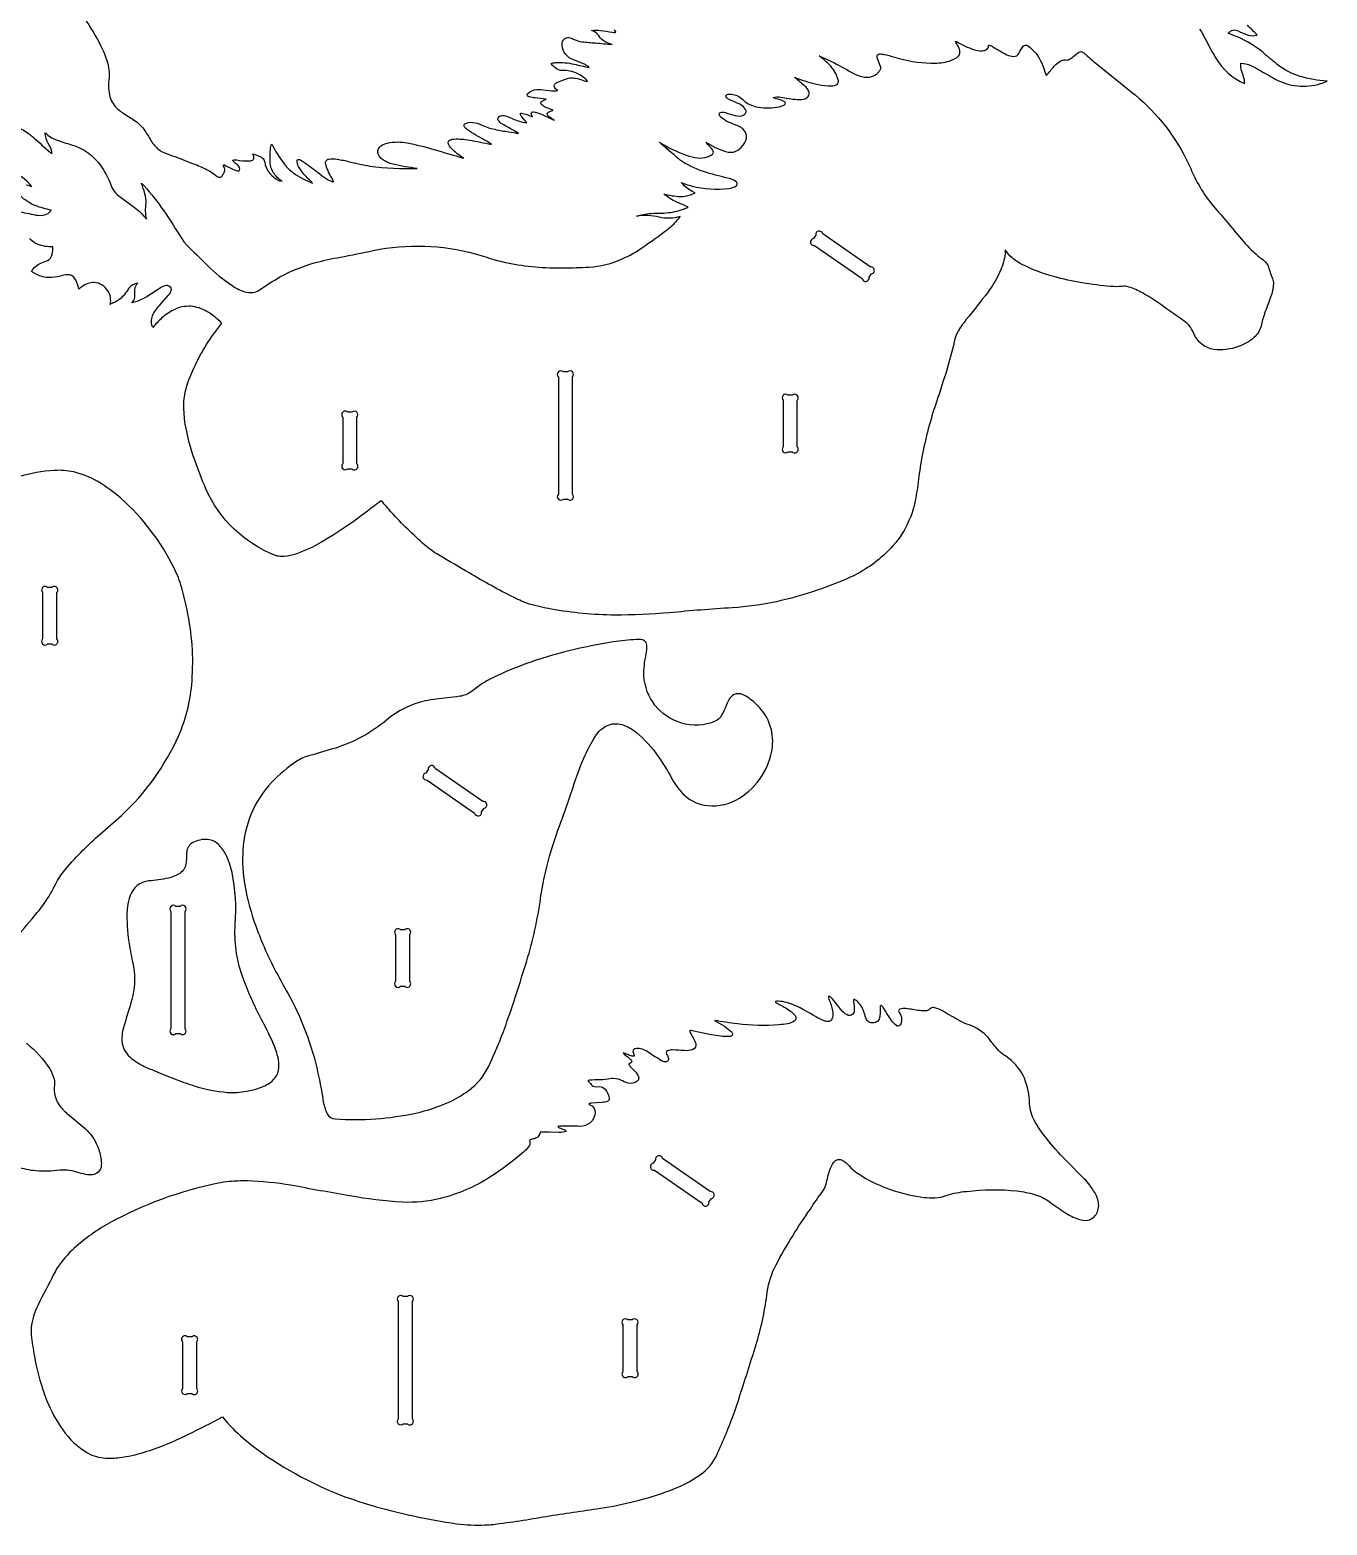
# Model space of a CAD drawing. Extents: x -375 to 858, y -1078 to 190.
# Drawn here: x 308 to 858, y -1032 to -398 of the extents above; entities that cross this region are included whole.
import ezdxf

# ---------------------------------------------------------------- set-up
doc = ezdxf.new("R2010")
doc.units = 0
doc.header["$MEASUREMENT"] = 0
doc.layers.get('0').update_dxf_attribs({"linetype": 'CONTINUOUS'})

msp = doc.modelspace()

# ---------------------------------------------------------------- linework, layer by layer
for points in [[(320.81, -380.57, -0.062914), (337.07, -403.14, -0.058332), (340.89, -412.89, -0.099164), (341.05, -419.9, 0.103533), (341.87, -426.93, 0.140257), (345.57, -431.87, 0.029737), (347.53, -433.28, -0.015987), (352.06, -436.16, -0.094122), (356.45, -440.58, -0.005943), (359.38, -445.22, 0.100119), (362.87, -448.95, 0.046237), (364.17, -449.63, 0.002267), (378.41, -455.05, -0.033131), (384.29, -457.87, -0.051798), (387.09, -459.95, 0.213799), (388.22, -460.3, 0.213799), (389.24, -459.69, 0.148099), (390.33, -457.27, 0.152188), (389.76, -455.47, -0.379491), (389.79, -455.07, -0.379491), (390.19, -455.06, 0.009174), (395.02, -457.41, 0.124278), (396.17, -457.53, 0.342933), (396.74, -456.69, 0.191868), (396.36, -455.67, 0.049565), (394.94, -454.45, -0.047162), (393.86, -453.38, -0.289028), (393.81, -453.15, -0.289028), (394, -453, -0.114654), (395.4, -452.94, 0.045265), (400.54, -453.34, 0.102969), (402.18, -452.97, 0.299152), (402.7, -451.82, 0.013671), (402.29, -450.39, -0.042839), (405.59, -451.64, -0.060695), (406.61, -452.38, -0.094654), (407.08, -453.13, -0.048836), (407.48, -455, 0.204812), (412.95, -461.45, 0.054021), (414.5, -461.96, -0.068101), (411.25, -458.73, -0.139774), (409.57, -453.94, -0.03706), (409.72, -448.31, -0.059924), (410.23, -446.2, 0.040194), (415.52, -454.62, 0.067194), (419.4, -458.45, 0.05731), (427.57, -462.73, -0.005062), (423.98, -459.09, -0.066935), (421.6, -455.71, -0.103195), (421.04, -453.23, -0.227352), (421.24, -452.8, -0.227352), (421.7, -452.68, -0.100671), (422.54, -452.98, -0.034787), (425.74, -455.08, -0.004583), (432.44, -460.3, 0.075387), (436.08, -462.17, 0.307112), (436.42, -462.12), (436.42, -461.94, 0.075082), (435.5, -460.13, -0.062919), (434.13, -457.36, -0.061802), (433.09, -454.51, -0.205085), (433.35, -453.26, -0.205085), (434.43, -452.59, -0.081533), (438.04, -452.6, -0.021859), (443.27, -453.69, 0.013631), (451.93, -455.55, 0.044111), (471.99, -456.54, -0.031786), (461.76, -454.72, -0.088971), (457.19, -452.73, -0.200095), (455.3, -449.76, -0.265759), (456.53, -446.96, -0.122597), (459.39, -445.78, -0.107484), (467.77, -445.72, -0.025718), (478.96, -448.43, 0.00258), (491.6, -452.16, -0.059496), (486.55, -448.08, -0.033599), (485.49, -446.77, -0.130212), (485.13, -445.45, -0.2852), (485.83, -444.53, -0.113283), (487.67, -444.05, -0.050689), (494.11, -444.49, -0.014936), (503.44, -446.38, 0.039854), (501.47, -445, -0.014219), (494.18, -440.75, -0.030611), (492.45, -439.43, -0.14706), (491.79, -438.33, -0.292606), (492.1, -437.75, -0.171869), (495.58, -436.98, -0.085554), (499.07, -438.04, 0.059713), (504.86, -439.92, 0.022334), (510.91, -441.01, -0.011017), (514.9, -441.71, 0.047823), (512.67, -440.29, -0.003144), (508.13, -437.75, -0.138174), (506.32, -435.99, -0.286144), (506.48, -434.86, -0.22972), (507.85, -434.09, -0.115476), (509.85, -434.39, -0.00288), (515.34, -436.54, 0.083657), (518.45, -437.13, -0.026016), (516.38, -434.71, -0.068845), (515.73, -433.6, -0.241278), (515.84, -433.23, -0.241278), (516.2, -433.11, -0.071332), (518.57, -433.71, 0.010022), (520.83, -434.61, -0.05982), (520.38, -433.41, -0.232117), (520.55, -432.78, -0.232117), (521.15, -432.52, -0.07067), (524.67, -433.54, -0.013422), (528.02, -435.12, 0.02514), (530.28, -436.08, -0.105502), (527.4, -434.14, -0.211263), (527.18, -433.36, -0.211263), (527.61, -432.68, -0.076334), (528.27, -432.33, 0.010483), (529.65, -431.87, -0.010249), (526.03, -430.39, -0.097064), (524.56, -429.25, -0.316137), (524.63, -428.33, -0.122688), (525.42, -427.68, -0.016417), (526.7, -427.13, -0.009987), (521.93, -426.63, -0.019581), (519.57, -426.2, -0.220645), (518.63, -425.51, -0.321581), (518.76, -424.9, -0.181691), (522.77, -423.02, -0.054661), (524.48, -423.03, 0.01004), (528.95, -423.63, 0.074015), (531.67, -423.49, -0.107867), (530.2, -422.02, -0.28628), (530.34, -420.82, -0.120918), (531.57, -419.99, -0.032746), (536.11, -418.25, -0.098557), (538.45, -418.18, -0.049338), (541.39, -418.85, 0.016745), (544.29, -419.7, 0.079377), (543.13, -418.34, 0.120699), (536.75, -415.22, 0.046), (533.65, -415.01, -0.177181), (530.38, -413.76, -0.030727), (528.76, -412.06, -0.06712), (530.7, -411.61, -0.06669), (538.58, -412.3, -0.0055), (544.98, -413.77, 0.17931), (544.58, -413.31, 0.055045), (543.2, -412.47), (537.26, -409.99, -0.30139), (533.44, -403.28, -0.228758), (534.67, -401.38, -0.228758), (536.93, -401.17, -0.04985), (538.54, -401.83, 0.05598), (541.88, -402.77, 0.019248), (547.66, -403.28, -0.005348), (554.7, -403.95, -0.079875), (550.87, -402.27, -0.10428), (548.85, -400.02, 0.147189), (545.87, -397.97, -0.057069), (549.75, -397.97, -0.017), (554.75, -398.77, 0.051443), (555.96, -398.83, 0.29632), (556.19, -398.65, 0.29632), (556.12, -398.37, 0.037765), (555.52, -397.67, 0.028005)], [(803.8, -397.38, -0.056901), (805.4, -399.81, 0.017157), (810.8, -409.72, 0.153707), (822.92, -420.52, 0.085267), (822.81, -418.51, 0.025165), (821.79, -415.45, -0.092548), (821.39, -411.87, -0.092089), (825.63, -412.87, -0.021183), (829.1, -414.65, 0.010579), (835.95, -418.59, 0.201652), (855.21, -420.55, 0.027257), (857.99, -419.56, -0.053648), (846.49, -417.46, -0.089483), (836.86, -412.41, -0.011446), (830.68, -407.25, 0.07039), (820.05, -400.75, 0.007774), (816.08, -399.19, -0.141841), (818.04, -397.85, -0.165205), (820.31, -398.17, 0.063243), (824.47, -399.97, 0.121413), (828.38, -399.97, 0.015461), (824.13, -395.84, 0.086539)], [(302.74, -439.2, -0.072777), (307.87, -442.36, -0.014963), (314.37, -448.06, 0.011762), (317, -450.3, 0.165033), (315.81, -446.64, -0.068673), (314.35, -443.05, -0.044798), (314.16, -441.44, 0.102017), (318.85, -444.42, 0.02851), (325.34, -446.45, -0.17229), (337.73, -455.47, -0.056944), (341.54, -462.34, 0.022461), (342.82, -465.33, 0.094004), (345.52, -468.3), (351.9, -472.9, -0.057629), (357.1, -477.99, -0.080316), (356.94, -471.3, 0.081203), (356.43, -467.24, 0.019326), (354.97, -462.75, -0.040654), (363.4, -473.07, -0.018943), (371.21, -485.02, 0.016204), (372.97, -487.61, 0.026025), (373.98, -488.8, 0.005679), (382.94, -497.67, 0.041082), (393.42, -506.26, 0.069521), (398.67, -508.83, 0.090339), (402.42, -509.17, 0.105534), (405.07, -508.11, -0.019667), (413.76, -502.56, -0.060024), (428.79, -496.51, -0.026905), (439.36, -494.17, 0.006897), (453.36, -491.37, -0.11844), (496.6, -492.76, -0.007857), (504.45, -495.16, 0.061216), (528.07, -498.68, 0.012749), (534.14, -498.73, 0.008183), (544.82, -498.41, 0.089349), (558.94, -494.9, 0.051451), (567.7, -490, 0.005475), (578.05, -482.53, 0.04622), (582.31, -478.53, 0.026546), (583.57, -476.87, -0.139855), (574.72, -477.25, 0.096416), (564.98, -476.81, -0.04939), (571.17, -475.59, -0.020222), (575.75, -475.48, 0.067294), (583.04, -474.38, 0.014775), (586.91, -473.1, 0.044262), (586.21, -472.65, 0.009951), (582.06, -470.83, -0.071687), (576.57, -467.28, 0.066244), (583.65, -468.43, 0.087475), (587.87, -467.74, 0.025118), (589.87, -466.92, -0.067804), (585.29, -463.86, -0.031887), (584.01, -462.53, 0.018933), (588.57, -464, 0.088966), (604.12, -465.01, 0.05601), (606.75, -464.28, 0.243836), (607.72, -463.19, 0.265565), (607.14, -462.01, 0.077449), (604.96, -460.98, -0.005664), (594.74, -458.32, -0.06967), (584.44, -453.63, -0.023673), (583.01, -452.57, -0.004557), (574.7, -445.44, 0.041915), (586.12, -450.94, 0.053765), (591.07, -452.08, 0.090465), (595.05, -451.67, 0.074054), (597.1, -450.64, 0.323072), (597.58, -449.27, 0.10732), (596.13, -447.21, -0.047667), (594.43, -445.35, 0.066227), (602.74, -449.35, 0.174071), (607.22, -449.27, 0.214738), (611.61, -443.75, 0.288221), (610.09, -439.71, 0.073325), (608.27, -438.59, -0.014117), (603.81, -436.75, -0.085914), (600.67, -434.57, -0.162588), (600.08, -433.46, -0.318745), (600.55, -432.8, -0.128668), (602.76, -432.82, 0.008318), (606.84, -434.12, 0.159993), (610.55, -433.86, 0.2165), (611.42, -432.82, 0.2165), (611.22, -431.47, 0.132081), (609.33, -429.61, 0.032329), (604.82, -427.58, -0.154477), (602.98, -426.1, -0.348708), (603.19, -425.4, -0.119073), (603.92, -425.09, -0.186777), (608.99, -426.43, -0.02424), (611.13, -428.22, 0.130276), (616.69, -430.51, 0.086555), (625.59, -430.36, 0.079177), (627.73, -429.54, 0.209395), (628.22, -428.89, 0.239368), (627.95, -428.35, 0.058866), (626.74, -427.69, 0.019507), (623.52, -426.74, -0.098528), (622.99, -426.49, -0.344696), (623.02, -426.37, -0.099099), (626.22, -426.28, 0.019901), (633.19, -427.28, 0.117072), (636.89, -426.8, 0.234639), (638.33, -425.01, 0.197106), (637.76, -423.11, 0.052381), (635.99, -421.17, 0.00805), (632.01, -417.87, 0.029468), (640.85, -420.68, 0.037342), (646.28, -421.51, 0.061887), (648.91, -421.36, 0.066939), (650, -420.95, 0.259587), (650.65, -419.72, 0.078968), (650.57, -418.88, 0.117348), (647.39, -413.21, 0.045124), (642.55, -408.77, -0.007133), (648.79, -411.64, -0.006448), (657.42, -416.41, 0.093976), (662.46, -417.84, 0.244564), (667.95, -415.42, 0.05489), (668.53, -414.42, 0.099904), (668.62, -413.74), (667.2, -409.84, -0.22193), (667.3, -408.3, -0.196128), (668.09, -407.97, -0.064339), (669.97, -408.13, -0.026666), (674.5, -409.33, 0.066541), (689.91, -411.88, 0.058147), (696.74, -411.23, 0.066933), (700.47, -409.76, 0.052889), (701.61, -408.88, 0.177309), (702.22, -407.29, 0.128837), (701.44, -404.71, 0.030513), (700.46, -403.09, -0.149309), (700.29, -402.58), (700.35, -402.56, -0.090468), (701.07, -402.82, 0.059637), (708.03, -406.06, 0.067073), (711.7, -406.62, 0.123993), (713.66, -406.02, 0.247423), (714.4, -404.44, -0.229917), (714.46, -404.27, -0.229917), (714.63, -404.21, -0.073207), (716.22, -404.93, 0.031881), (722.11, -408.27, 0.087428), (725.03, -409.04, 0.272888), (727.21, -407.74, -0.050638), (729.1, -404.7, -0.362895), (731.02, -404.52, -0.145694), (736.96, -411.92, -0.03621), (738.48, -416.29, 0.158397), (738.86, -416.91, 0.239956), (738.98, -416.89, 0.074776), (739.83, -416.08, -0.031743), (743.09, -412.3, -0.091313), (745.37, -410.72, -0.139638), (747.17, -410.56, 0.152268), (749.23, -409.94, 0.029793), (752.13, -407.6, -0.159218), (753.63, -406.96, -0.174642), (754.56, -407.31, -0.036969), (755.63, -408.23, 0.01141), (760.73, -412.61), (774.76, -423.88, -0.107946), (798.11, -452.33, -0.009201), (801.3, -459.23, 0.073486), (811.97, -475.11, -0.012013), (820, -484.63, 0.024763), (826.73, -491.91, 0.033991), (830.89, -495.34, -0.154685), (833.34, -498.96, 0.043706), (834.89, -503.25, -0.0794), (835.2, -505.45, -0.082539), (834.05, -511.1, -0.004752), (831.45, -518.14, 0.033135), (830, -523.4, -0.147564), (826.93, -528.31, -0.103872), (820.34, -532.11, -0.115712), (810, -533.35, -0.26364), (801.41, -526.53, 0.089938), (799.34, -523.02, 0.03932), (796.43, -520.64, 0.002907), (789.9, -516.14, 0.03057), (779.7, -509.35, 0.052566), (773.95, -506.84, 0.100819), (771.01, -506.57, -0.042068), (766.29, -506.64, -0.043879), (742.03, -502.43, -0.046563), (728.57, -497.29, -0.052273), (724.21, -494.36, -0.0785), (721.47, -491.03, -0.062835), (721.08, -494.58, -0.062242), (718.69, -501.43, -0.042795), (714.16, -508.86, -0.010913), (704.78, -520.84, 0.039162), (701.29, -525.89, 0.086462), (699.82, -530.12, -0.02138), (696.49, -542.55, -0.003614), (691.66, -557.39, 0.033184), (685.95, -579.68, 0.013673), (684.49, -589.7, -0.018991), (683.05, -598.52, -0.153249), (670.68, -619.9, -0.086144), (654.56, -630.52, -0.048038), (624.41, -640.37, -0.039046), (605.58, -642.94, 0.008145), (579.02, -645.06, -0.020962), (555.79, -646.06, -0.042897), (528.9, -643.51, -0.018722), (519.63, -641.38, -0.048142), (513.04, -638.59, -0.019077), (494.02, -628.16, 0.001032), (481.04, -620.53, -0.043197), (475.2, -616.31, -0.030113), (461.11, -602.5, -0.012571), (456.84, -597.5, -0.002815), (444.78, -606.43, -0.021314), (431.1, -615.24, -0.047162), (420.5, -620.15, -0.050786), (415.65, -621.18, -0.052064), (413.17, -621.1, -0.046848), (411.91, -620.76, -0.198745), (382.32, -592.45, -0.010922), (377.62, -580.37, -0.041752), (373.59, -564.99, -0.038533), (372.96, -556.79, -0.085414), (375.13, -546.19, -0.063073), (385.71, -526.66, -0.013881), (389.02, -522.26, 0.07033), (382.76, -517.19, 0.106415), (375.84, -515.04, 0.137204), (368.56, -516.61, 0.070326), (363.51, -520.12, 0.03528), (359.83, -524.01, -0.214482), (359.73, -519.03, -0.056294), (360.96, -516.75, -0.029293), (362.61, -514.64), (366.34, -510.47, 0.095743), (367.66, -508.37, 0.36151), (366.89, -506.63, 0.062459), (365.66, -506.14, 0.092579), (362.89, -507.3), (357.83, -510.62, -0.058763), (353.13, -512.95, -0.0408), (350.93, -513.51, 0.228695), (352.16, -509.79, -0.208857), (353.46, -505.21, 0.20458), (349.67, -507.29, -0.01701), (347.79, -510.06, -0.107431), (343.49, -513.4, -0.022426), (341.69, -514.24, 0.218715), (340.72, -508.45, 0.242778), (334.98, -504.93, 0.17123), (329.74, -506.72, 0.034257), (328.45, -507.8, 0.079502), (326.92, -503.47, 0.288433), (323.65, -501.62, 0.058542), (320.63, -502.18, -0.070213), (315.57, -502.85, -0.147243), (308.36, -500.29, -0.18119), (312.32, -496.69, 0.021513), (315.06, -495.65, 0.230608), (317.12, -492.97, 0.065098), (317.38, -489.86, -0.10231), (310.87, -488.65, -0.091677), (307.48, -486.31, -0.024327)], [(306.14, -463.51, -0.037766), (308.41, -464.2, 0.165958), (298.62, -457.7, 0.039609)], [(301.41, -474.7, -0.026015), (309.22, -476.14, 0.066043), (313.14, -476.42, 0.154769), (316, -475.1, 0.064922), (316.65, -474.26, -0.045628), (309.89, -472.29, -0.090478), (303.76, -468.3, 0.149479)], [(302.05, -782.67, -0.004557), (310.77, -772.3, 0.037227), (316.44, -764.24, 0.008732), (318.93, -759.45, -0.052443), (323.06, -753.52, -0.035685), (337.47, -738.96, 0.007366), (346.46, -731.07, 0.100939), (370.79, -697.16, 0.086348), (376.43, -674.03, 0.073144), (374.32, -643.84, 0.010543), (372.06, -634.42, 0.048035), (368.82, -626.07, 0.095773), (346.35, -596.57, 0.045482), (336.53, -589.43, 0.068779), (326.25, -585.3, 0.067732), (317.99, -584.68, 0.058941), (303.02, -587.37, 0.062858)], [(306.24, -827.71, -0.086175), (316.05, -838.6, -0.060101), (317.96, -842.88, -0.109677), (318.08, -845.31, 0.219927), (320.66, -854.68, 0.048294), (324.31, -858.28, -0.012089), (331.13, -863.93, -0.115383), (336.27, -871.35, -0.073579), (337.91, -877.22, -0.053856), (337.87, -880.01, -0.324925), (334.21, -883.49, -0.083231), (332.1, -883.52, -0.057779), (328.62, -882.65, 0.099288), (320.39, -881.59, -0.047626), (310.25, -881.87, -0.057275), (302.28, -880.24, -0.071349)]]:
    msp.add_lwpolyline(points, format="xyb")
for points in [[(640.58, -489.26), (660.75, -503.27, 1), (663.7, -502.73), (664.7, -501.29, 1), (664.17, -498.34), (644, -484.33, 1), (641.05, -484.86), (640.04, -486.31, 1)], [(531.86, -544.98), (531.86, -594.74, 1), (533.98, -596.86), (535.74, -596.86, 1), (537.86, -594.74), (537.86, -544.98, 1), (535.74, -542.86), (533.98, -542.86, 1)], [(627.21, -554.91), (627.21, -574.67, 1), (629.33, -576.79), (631.09, -576.79, 1), (633.21, -574.67), (633.21, -554.91, 1), (631.09, -552.79), (629.33, -552.79, 1)], [(440.38, -562.09), (440.38, -581.85, 1), (442.5, -583.97), (444.25, -583.97, 1), (446.38, -581.85), (446.38, -562.09, 1), (444.25, -559.97), (442.5, -559.97, 1)], [(313.06, -636.43), (313.06, -656.19, 1), (315.18, -658.31), (316.94, -658.31, 1), (319.06, -656.19), (319.06, -636.43, 1), (316.94, -634.31), (315.18, -634.31, 1)], [(437.2, -859.78, 0.072264), (471.4, -857.32, 0.047753), (485.39, -852.71, 0.064886), (495.16, -846.67, 0.117517), (502.9, -836.22, 0.011721), (508.45, -823.12, 0.012053), (510.04, -818.68, 0.009963), (518.95, -791.06, 0.037527), (524.57, -764.52, -0.038293), (528.86, -746.05, -0.01863), (533.6, -732.2, 0.011037), (538.07, -719.04, -0.021347), (542.65, -706.76, -0.03243), (546.91, -698.57, -0.016405), (548.72, -695.86, -0.075563), (550.12, -694.5, -0.031378), (552.29, -693.03, -0.190134), (558.86, -692.51, -0.09782), (564.98, -695.89, -0.065394), (574.21, -706.01, -0.027881), (580.06, -715.54, 0.072235), (585.52, -722.61, 0.162603), (595.12, -726.82, 0.171115), (608.69, -723.67, 0.224877), (622.66, -702.16, 0.249741), (615.34, -683.44, 0.0873), (609.85, -679.71, 0.1295), (607.24, -679.45, 0.198527), (604.65, -681.34, 0.058333), (602.65, -685.48, -0.036337), (600.76, -689.16, -0.123302), (598.66, -690.98, -0.189055), (583.83, -691.78, -0.314227), (568.17, -671.75, -0.058388), (568.99, -663.35, 0.022023), (569.4, -659.84, 0.123929), (569.04, -657.71, 0.213697), (567.48, -656.56, 0.084229), (565.04, -656.43, 0.036422), (555.18, -657.46, 0.047633), (517.96, -666.77, 0.024408), (504.36, -672.49, 0.054441), (494.86, -678.58, -0.112447), (490.1, -680.51, -0.026486), (484.67, -681.19, 0.024341), (475.51, -682.46, 0.125931), (458.98, -690.56, -0.10019), (437.4, -702.44, -0.0073), (426.24, -705.66, 0.075943), (420.96, -708.03, 0.055354), (410.19, -717.05, 0.175774), (398.03, -745.75, 0.062316), (398.88, -760.64, 0.045721), (403.63, -778.38, 0.035571), (412.06, -797.4, 0.007222), (417.94, -808.04, -0.072809), (430.34, -842.66, -0.012943), (432.14, -852.63, 0.059033), (433.79, -857.63, 0.296736)], [(476.17, -716.02), (496.34, -730.03, 1), (499.29, -729.5), (500.3, -728.05, 1), (499.76, -725.1), (479.59, -711.09, 1), (476.64, -711.63), (475.64, -713.07, 1)], [(377.35, -845.76, 0.058555), (391.56, -848.54, 0.118506), (407.36, -845.72, 0.128937), (411.85, -842.13, 0.159848), (413.32, -837.05, 0.079947), (412.61, -832.6, 0.036076), (410.24, -826.22, 0.013106), (405.34, -816.45, -0.034976), (397.69, -798.94, -0.099002), (394.77, -777.23, 0.06898), (393.43, -755.24, 0.055017), (390.79, -747.57, 0.080198), (387.68, -743.36, 0.256615), (379.7, -741.54, 0.05403), (376.79, -742.6, 0.23893), (374.17, -746.42, 0.047172), (374.07, -749.04, -0.02426), (373.87, -751.64, -0.20853), (371.23, -755.66, -0.087752), (366.4, -757.64, -0.034011), (358.02, -758.83, 0.286063), (350.18, -765.09, 0.066283), (349.04, -769.86, 0.028488), (348.81, -773.09, 0.045011), (349.91, -786.33, 0.006816), (351.64, -795.35, -0.110046), (350.9, -809.19, -0.005915), (347.74, -819.69, 0.06482), (346.64, -825.83, 0.195097), (349.37, -832.85, 0.082442), (354.9, -836.89, 0.029957), (359.99, -839.15, 0.009084), (372.94, -844.31, 0.013652)], [(367.46, -771.74), (367.46, -821.5, 1), (369.58, -823.62), (371.34, -823.62, 1), (373.46, -821.5), (373.46, -771.74, 1), (371.34, -769.62), (369.58, -769.62, 1)], [(462.8, -781.67), (462.8, -801.43, 1), (464.92, -803.55), (466.68, -803.55, 1), (468.8, -801.43), (468.8, -781.67, 1), (466.68, -779.55), (464.92, -779.55, 1)], [(521.55, -868.2, 0.076132), (520, -868.71, 0.093198), (519.6, -869.08, -0.016424), (519.78, -870.16, -0.148414), (519.09, -871.8, -0.068118), (517.06, -873.87, -0.03399), (502.74, -884.6, -0.079292), (481.84, -893.57, -0.068566), (465.69, -895.18, -0.025964), (443.28, -892.48, -0.002322), (418.39, -887.98, 0.034656), (399.81, -886.13, 0.024545), (392.25, -886.38, 0.029396), (387.48, -887.14, 0.075717), (341.33, -904.02, 0.053497), (326.48, -914.64, 0.062331), (319.29, -923.01, 0.023049), (317.71, -925.77, -0.005308), (311.1, -938.74, 0.09748), (308.19, -948.51, 0.045474), (308.33, -952.59, 0.005894), (309.73, -961.59, 0.047135), (314.85, -979.38, 0.055653), (321.58, -991.75, 0.102248), (332.13, -1001.55, 0.115963), (339.82, -1003.72, 0.053289), (345.72, -1003.5, 0.043685), (356.11, -1001.21, 0.03948), (374.7, -993.77, 0.006076), (389.36, -986.27, 0.048254), (398.17, -995.29, 0.033554), (410.54, -1004.47, 0.074603), (452.28, -1023.73, 0.035582), (488.71, -1031.56, 0.039532), (500.73, -1032.11, 0.016038), (504.28, -1031.84, 0.014691), (526.68, -1028.44, -0.002905), (549.67, -1025.03, 0.047786), (578.88, -1017.6, 0.062335), (592.06, -1010.8, 0.123282), (599.06, -1002.53, -0.001586), (603.01, -993.49, 0.021783), (608.88, -977.18, 0.00344), (616.06, -954.52, 0.042828), (620.46, -933.28, -0.085534), (624.23, -921.71, -0.031398), (638.76, -898.04, -0.018411), (644, -890.54, 0.076491), (645.47, -887.32, -0.024282), (646.98, -881.63, -0.064319), (648.67, -878.13, -0.379763), (652.54, -877.43, -0.08303), (654.13, -878.63, 0.083248), (662.37, -885.11, 0.094489), (686.98, -893.1, 0.031582), (691.67, -893.3, 0.081068), (696.84, -892.19, -0.049948), (704.96, -890.56, -0.059277), (726.56, -890.4, -0.03501), (733.86, -891.83, -0.088536), (740.24, -894.98, 0.016445), (746.75, -899.55, 0.04828), (752.51, -902.37, 0.121653), (756.55, -902.78, 0.229564), (760.26, -899.78, 0.183065), (760.88, -894.65, 0.0741), (759.44, -891.06, 0.059792), (754.94, -885.17), (747.12, -877.34, -0.0213), (738.75, -867.9, -0.039031), (733.91, -860.64, -0.112713), (731.8, -853.35, 0.094463), (729.6, -842.59, 0.125873), (723.03, -834.17, 0.016223), (719.99, -832.05, -0.066013), (717.4, -829.43, 0.01062), (714.17, -825.32, 0.136438), (706.15, -819.96, -0.042034), (702.03, -818.15, -0.003411), (695.15, -814.16, 0.056186), (691.52, -812.62, 0.160148), (689.99, -812.74, 0.062055), (689.15, -813.46, -0.147745), (687.82, -813.95, -0.070947), (685.06, -813.88, 0.014607), (679.34, -813, 0.094946), (676.69, -813.32, 0.390923), (676.25, -814.24, 0.008582), (677.11, -815.82, -0.202753), (677.13, -819.41, -0.082892), (676.6, -820.21, -0.346584), (675.28, -820.25, -0.087643), (673.2, -818.06, -0.007904), (669.93, -812.9, 0.047363), (668.93, -811.72, 0.2427), (668.73, -811.65, 0.2427), (668.56, -811.78, 0.155923), (668.4, -812.28, -0.072956), (667.94, -817.43, -0.252635), (666.35, -818.86, -0.148037), (663.88, -818.87, -0.190621), (662.6, -817.6, -0.049039), (661.66, -814.84, 0.118229), (658.86, -810.15, 0.045189), (657.62, -809.17, 0.256837), (657.34, -809.11, 0.256837), (657.13, -809.32, 0.145095), (657.07, -809.98, -0.0693), (657.36, -814.09, -0.348708), (655.6, -815.97, -0.101232), (654.87, -815.9, -0.107127), (652.47, -814.22, -0.031104), (651.25, -812.88), (648.1, -808.87, 0.091426), (647.02, -807.91), (646.74, -807.81, 0.368614), (646.53, -807.91, 0.174258), (646.63, -809.06, -0.047006), (648.23, -813.9, -0.116156), (648.19, -816.72, -0.111524), (647.35, -818.19, -0.202276), (646.09, -818.5, -0.084631), (644.65, -818.18, -0.053158), (640.96, -816.39, 0.021069), (632.25, -811.63, 0.097974), (625.11, -809.89, 0.046478), (624.12, -809.97, 0.304816), (624, -810.08, 0.304816), (624.05, -810.23, 0.083232), (625.85, -811.37, -0.039797), (630.68, -814.31, -0.068475), (632.28, -815.91, -0.184607), (632.61, -817.51, -0.196105), (631.9, -818.33, -0.108737), (629.01, -819.48, -0.029417), (625.42, -819.88, -0.051401), (607.86, -819.54, -0.00382), (598.09, -818.02), (602.29, -820.48, -0.025101), (605.14, -822.67, -0.191766), (605.77, -823.94, -0.334717), (605.16, -824.71, -0.088246), (603.52, -824.89, -0.045636), (595.93, -823.97), (589.37, -822.58, 0.050123), (588.13, -822.27, 0.296607), (587.62, -822.49, 0.237445), (587.63, -822.78, 0.03707), (589.08, -825.43, -0.06452), (590.13, -827.8, -0.374256), (588.9, -830.38, -0.103758), (585.25, -830.83, 0.009873), (580.34, -830.55, 0.08094), (578.15, -830.87, 0.382509), (577.65, -831.76, 0.1329), (578.1, -832.86, -0.177903), (578.58, -834.63, -0.382249), (577.18, -835.63, -0.109446), (575.65, -835.15, -0.016421), (569.82, -831.39, 0.076312), (566.75, -830.01, 0.118378), (564.36, -830.07, 0.21275), (563.64, -830.68, 0.21275), (563.61, -831.64, -0.042655), (564.03, -832.92, -0.239405), (563.96, -833.16, -0.239405), (563.72, -833.24, -0.104364), (562.36, -832.92, -0.016046), (560.22, -832.07), (559.71, -831.91, 0.130329), (559.41, -831.88, 0.060077), (560.92, -833.17, -0.047521), (562.64, -834.78, -0.095121), (562.97, -835.49, -0.233333), (562.84, -835.88, -0.083157), (561.92, -836.29, 0.325417), (561.78, -836.68, 0.12873), (562.61, -837.86, -0.041512), (565.28, -840.83, -0.121018), (565.93, -842.41, -0.244255), (565.31, -843.82, -0.249892), (561.37, -844.63, -0.054088), (558.3, -843.34, 0.121104), (554.26, -842.67, -0.040384), (549.26, -843.24, 0.018474), (545, -843.41, 0.138604), (544.36, -843.63, 0.294899), (544.62, -843.97, -0.108196), (545.74, -845.2, 0.222845), (547.84, -846.16), (549.33, -846.04, -0.212445), (551.65, -847.17, -0.162122), (553.4, -851.29, -0.309854), (552.88, -852.3, -0.076555), (550.36, -852.82), (545.8, -853.12, 0.046576), (544.95, -853.33, 0.190099), (544.81, -853.46, 0.180846), (545.16, -853.82, -0.375611), (547.45, -857.31, -0.395697), (541.03, -862.99, 0.020451), (536.62, -862.92, 0.021912), (533.07, -862.83, 0.058989), (531.7, -863.08, 0.219866), (532.27, -863.56, 0.02016), (534.31, -864.34, -0.149389), (535.15, -865.11, -0.08381), (532.12, -865.53), (527.96, -865.37, -0.012598), (524.16, -865.41, -0.293727), (522.39, -867.9, -0.050578)], [(572.63, -881.6), (592.81, -895.6, 1), (595.76, -895.07), (596.76, -893.63, 1), (596.23, -890.67), (576.06, -876.67, 1), (573.1, -877.2), (572.1, -878.64, 1)], [(463.92, -937.32), (463.92, -987.07, 1), (466.04, -989.19), (467.8, -989.19, 1), (469.92, -987.07), (469.92, -937.32, 1), (467.8, -935.19), (466.04, -935.19, 1)], [(559.27, -947.25), (559.27, -967, 1), (561.39, -969.13), (563.15, -969.13, 1), (565.27, -967), (565.27, -947.25, 1), (563.15, -945.13), (561.39, -945.13, 1)], [(372.43, -954.43), (372.43, -974.19, 1), (374.55, -976.31), (376.31, -976.31, 1), (378.43, -974.19), (378.43, -954.43, 1), (376.31, -952.31), (374.55, -952.31, 1)]]:
    msp.add_lwpolyline(points, format="xyb", close=True)

doc.saveas('drawing.dxf')
